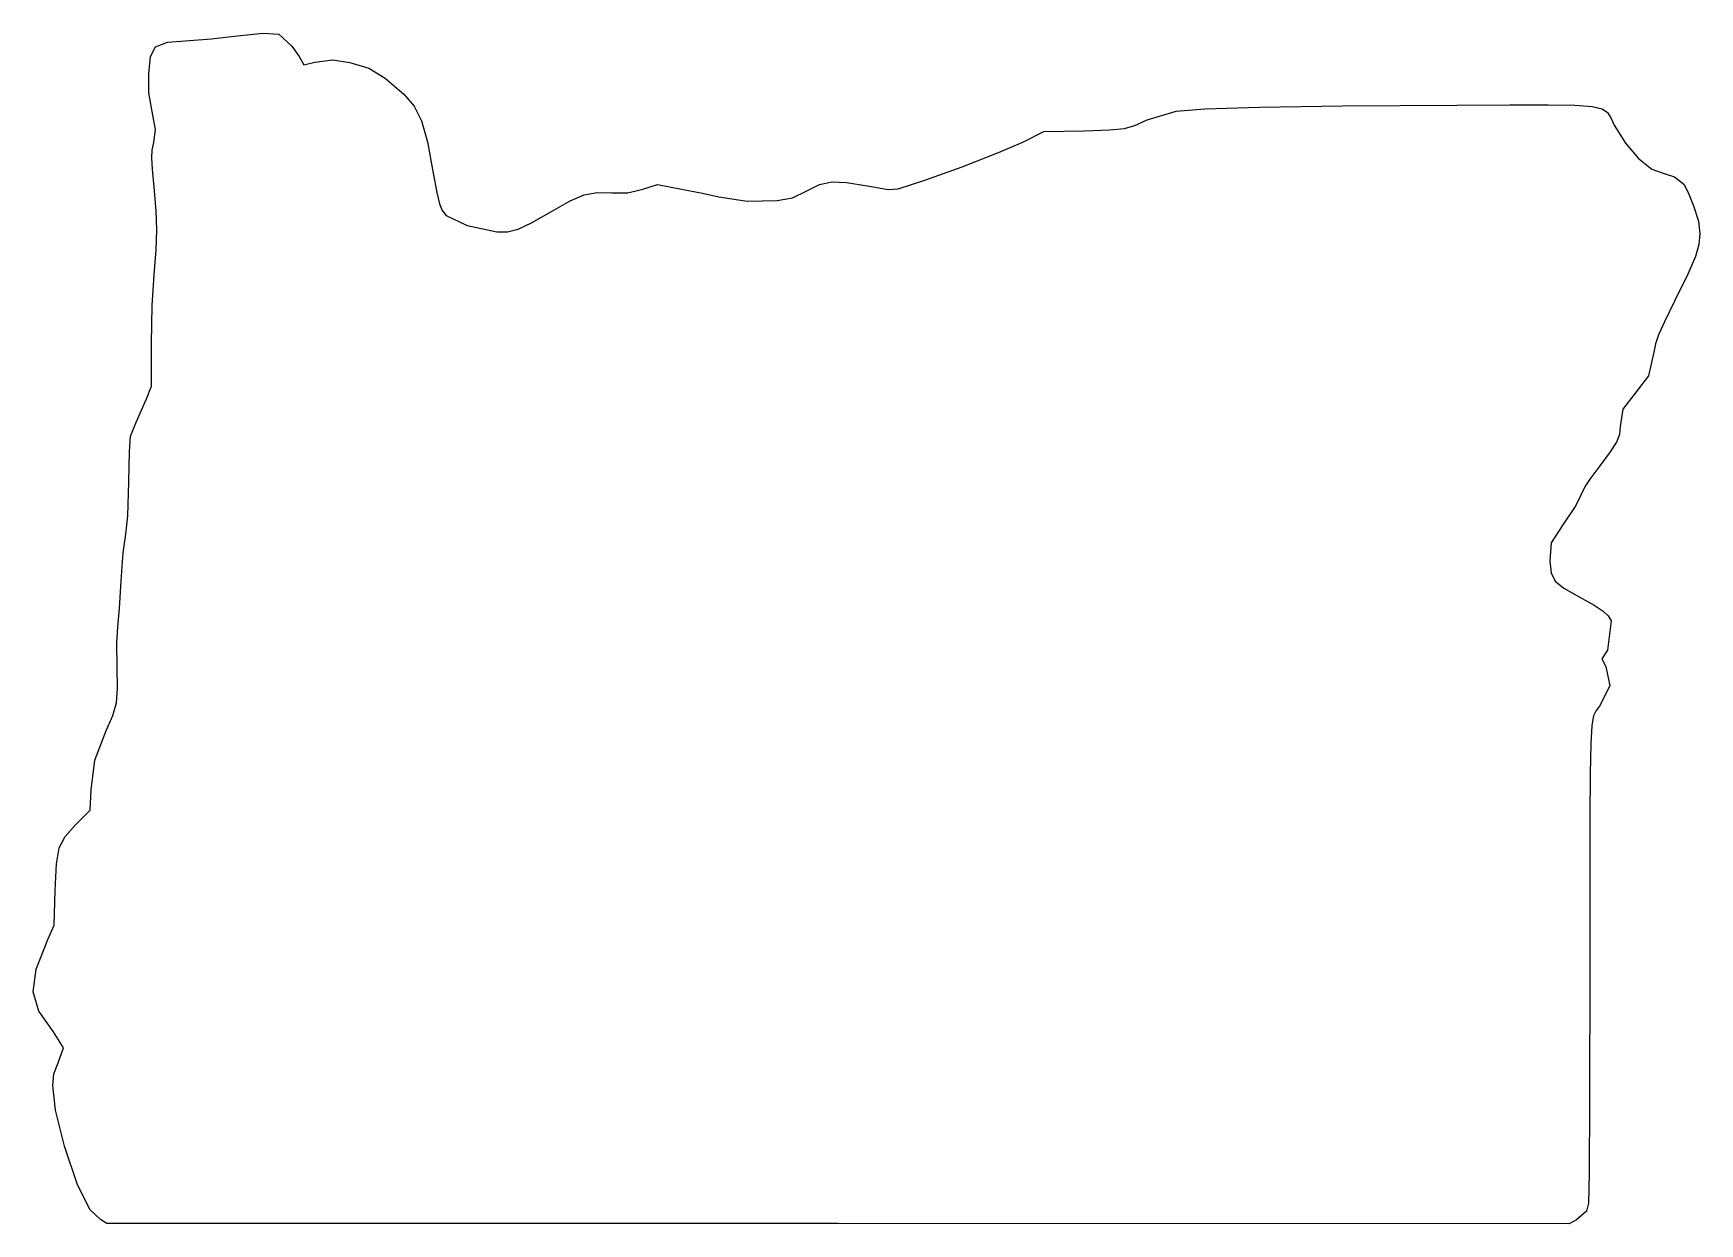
# Model space of a CAD drawing. Extents: x -2.1 to 52.8, y -1.5 to 37.7.
import ezdxf

# ---------------------------------------------------------------- set-up
doc = ezdxf.new("R2010")
doc.units = 0
doc.layers.get('0').update_dxf_attribs({"linetype": 'CONTINUOUS'})

msp = doc.modelspace()

# ---------------------------------------------------------------- linework, layer by layer
at = {"color": 0}
for p, q in [((1.90445, 37.2565), (2.30132, 37.404)), ((2.30132, 37.404), (3.02617, 37.4646)), ((3.02617, 37.4646), (3.74964, 37.5158)), ((3.74964, 37.5158), (4.39455, 37.5874)), ((4.39455, 37.5874), (5.44738, 37.6975)), ((5.44738, 37.6975), (5.96692, 37.67)), ((5.96692, 37.67), (6.39685, 37.2773)), ((1.67707, 36.3636), (1.73082, 36.9383)), ((1.73082, 36.9383), (1.90445, 37.2565)), ((6.39685, 37.2773), (6.62975, 36.9327)), ((6.62975, 36.9327), (6.78684, 36.66)), ((7.15063, 36.7425), (7.73769, 36.8226)), ((7.73769, 36.8226), (8.30132, 36.7358)), ((1.68121, 35.741), (1.67707, 36.3636)), ((6.78684, 36.66), (7.15063, 36.7425)), ((8.30132, 36.7358), (8.93106, 36.5495)), ((8.93106, 36.5495), (9.46848, 36.2148)), ((1.79007, 35.1207), (1.68121, 35.741)), ((9.46848, 36.2148), (10.0803, 35.6941)), ((10.0803, 35.6941), (10.4207, 35.2944)), ((10.4207, 35.2944), (10.6619, 34.8161)), ((35.5205, 35.1303), (36.4712, 35.2075)), ((36.4712, 35.2075), (38.2693, 35.2654)), ((38.2693, 35.2654), (41.0062, 35.3053)), ((41.0062, 35.3053), (44.771, 35.3289)), ((44.771, 35.3289), (46.5116, 35.3385)), ((46.5116, 35.3385), (47.7806, 35.3413)), ((47.7806, 35.3413), (48.6586, 35.3289)), ((48.6586, 35.3289), (49.2234, 35.2887)), ((49.2234, 35.2887), (49.5558, 35.2144)), ((49.5558, 35.2144), (49.7346, 35.0945)), ((1.90032, 34.5336), (1.79007, 35.1207)), ((10.6619, 34.8161), (10.8562, 34.1257)), ((33.8198, 34.5571), (34.1657, 34.6577)), ((34.1657, 34.6577), (34.5722, 34.8492)), ((34.5722, 34.8492), (35.5205, 35.1303)), ((49.7346, 35.0945), (49.8408, 34.9181)), ((49.8408, 34.9181), (49.9526, 34.6742)), ((49.9526, 34.6742), (50.322, 34.0734)), ((1.79558, 33.846), (1.84244, 34.0968)), ((1.84244, 34.0968), (1.90032, 34.5336)), ((10.8562, 34.1257), (11.0505, 33.0895)), ((29.6747, 33.7675), (30.4698, 34.1092)), ((30.4698, 34.1092), (31.1616, 34.4579)), ((31.1616, 34.4579), (32.5038, 34.4882)), ((32.5038, 34.4882), (33.332, 34.513)), ((33.332, 34.513), (33.8198, 34.5571)), ((50.322, 34.0734), (50.7559, 33.5704)), ((1.7818, 33.5911), (1.79558, 33.846)), ((1.8011, 33.2204), (1.7818, 33.5911)), ((28.4689, 33.3017), (29.6747, 33.7675)), ((50.7559, 33.5704), (51.1912, 33.2231)), ((1.8576, 32.6251), (1.8011, 33.2204)), ((11.0505, 33.0895), (11.1635, 32.4583)), ((27.2383, 32.8566), (28.4689, 33.3017)), ((51.1912, 33.2231), (51.5691, 33.0895)), ((51.5691, 33.0895), (51.9384, 32.9682)), ((51.9384, 32.9682), (52.2471, 32.7229)), ((1.92236, 31.8547), (1.8576, 32.6251)), ((11.1635, 32.4583), (11.253, 32.078)), ((16.0252, 32.3784), (16.4455, 32.4556)), ((16.4455, 32.4556), (16.9361, 32.4473)), ((16.9361, 32.4473), (17.4597, 32.4431)), ((17.4597, 32.4431), (17.9517, 32.5644)), ((17.9517, 32.5644), (18.4354, 32.7133)), ((18.4354, 32.7133), (19.2305, 32.5644)), ((19.2305, 32.5644), (19.9182, 32.4266)), ((19.9182, 32.4266), (20.4542, 32.3067)), ((22.8878, 32.275), (23.3577, 32.5093)), ((23.3577, 32.5093), (23.7725, 32.7174)), ((23.7725, 32.7174), (24.1749, 32.807)), ((24.1749, 32.807), (24.6683, 32.7877)), ((24.6683, 32.7877), (25.3545, 32.6678)), ((25.3545, 32.6678), (26.0325, 32.5493)), ((26.0325, 32.5493), (26.3701, 32.5754)), ((26.3701, 32.5754), (27.2383, 32.8566)), ((52.2471, 32.7229), (52.3861, 32.4501)), ((52.3861, 32.4501), (52.5625, 32.0187)), ((1.94441, 31.2167), (1.92236, 31.8547)), ((11.253, 32.078), (11.3482, 31.8575)), ((11.3482, 31.8575), (11.4791, 31.6976)), ((14.9448, 31.8299), (15.5608, 32.1813)), ((15.5608, 32.1813), (16.0252, 32.3784)), ((20.4542, 32.3067), (21.3872, 32.1703)), ((21.3872, 32.1703), (22.3821, 32.1882)), ((22.3821, 32.1882), (22.8878, 32.275)), ((52.5625, 32.0187), (52.7265, 31.5088)), ((11.4791, 31.6976), (12.1695, 31.3669)), ((12.1695, 31.3669), (13.1423, 31.1602)), ((13.8465, 31.2429), (14.2916, 31.4524)), ((14.2916, 31.4524), (14.9448, 31.8299)), ((52.7265, 31.5088), (52.7678, 31.0954)), ((1.92098, 30.5649), (1.94441, 31.2167)), ((13.1423, 31.1602), (13.5006, 31.1602)), ((13.5006, 31.1602), (13.8465, 31.2429)), ((52.7417, 30.7413), (52.6302, 30.3458)), ((52.7678, 31.0954), (52.7417, 30.7413)), ((1.85484, 29.7463), (1.92098, 30.5649)), ((52.6302, 30.3458), (52.3794, 29.7684)), ((1.79558, 28.7293), (1.85484, 29.7463)), ((52.3794, 29.7684), (51.9384, 28.8685)), ((1.77216, 27.4767), (1.79558, 28.7293)), ((51.9384, 28.8685), (51.6061, 28.1974)), ((51.6061, 28.1974), (51.4117, 27.7647)), ((1.77216, 26.0725), (1.77216, 27.4767)), ((51.3084, 27.4657), (51.259, 27.1984)), ((51.4117, 27.7647), (51.3084, 27.4657)), ((51.259, 27.1984), (51.0783, 26.4129)), ((51.0783, 26.4129), (50.6469, 25.8423)), ((1.60679, 25.6508), (1.77216, 26.0725)), ((50.6469, 25.8423), (50.2405, 25.3201)), ((1.2802, 24.9094), (1.60679, 25.6508)), ((50.2405, 25.3201), (50.1481, 24.7413)), ((1.07763, 24.423), (1.2802, 24.9094)), ((50.1481, 24.7413), (50.1234, 24.4836)), ((1.0418, 23.9145), (1.07763, 24.423)), ((50.0271, 24.2287), (49.8242, 23.9062)), ((50.1234, 24.4836), (50.0271, 24.2287)), ((1.01975, 22.9209), (1.0418, 23.9145)), ((49.8242, 23.9062), (49.4785, 23.4473)), ((49.4785, 23.4473), (49.1465, 23.0119)), ((0.989432, 21.8033), (1.01975, 22.9209)), ((48.992, 22.7803), (48.6862, 22.1423)), ((49.1465, 23.0119), (48.992, 22.7803)), ((48.6862, 22.1423), (48.2618, 21.5084)), ((0.919152, 21.1928), (0.989432, 21.8033)), ((48.2618, 21.5084), (47.8744, 20.9159)), ((0.840602, 20.5824), (0.919152, 21.1928)), ((47.8744, 20.9159), (47.8275, 20.315)), ((0.771701, 19.6605), (0.840602, 20.5824)), ((47.8275, 20.315), (47.8801, 19.9223)), ((47.8801, 19.9223), (48.0124, 19.6522)), ((0.712445, 18.7454), (0.771701, 19.6605)), ((48.0124, 19.6522), (48.2935, 19.4166)), ((48.2935, 19.4166), (48.7938, 19.1286)), ((0.658703, 18.1488), (0.712445, 18.7454)), ((48.7938, 19.1286), (49.2912, 18.8557)), ((49.2912, 18.8557), (49.59, 18.6655)), ((49.59, 18.6655), (49.754, 18.5098)), ((0.631141, 17.6044), (0.658703, 18.1488)), ((49.8493, 18.3389), (49.7336, 17.3784)), ((49.754, 18.5098), (49.8493, 18.3389)), ((0.640789, 16.8065), (0.631141, 17.6044)), ((49.7336, 17.3784), (49.5406, 17.0904)), ((49.5406, 17.0904), (49.6782, 16.8341)), ((0.654569, 16.1134), (0.640789, 16.8065)), ((49.6782, 16.8341), (49.8052, 16.1961)), ((0.615982, 15.6393), (0.654569, 16.1134)), ((49.8052, 16.1961), (49.47, 15.5305)), ((0.496094, 15.2218), (0.615982, 15.6393)), ((49.3571, 15.3927), (49.2746, 15.2177)), ((49.47, 15.5305), (49.3571, 15.3927)), ((0.26734, 14.6982), (0.496094, 15.2218)), ((49.2167, 14.8911), (49.1793, 14.2958)), ((49.2746, 15.2177), (49.2167, 14.8911)), ((-0.096463, 13.7528), (0.26734, 14.6982)), ((49.1793, 14.2958), (49.1575, 13.3174)), ((-0.216352, 12.7772), (-0.096463, 13.7528)), ((49.1575, 13.3174), (49.1476, 11.8401)), ((-0.249425, 12.1074), (-0.216352, 12.7772)), ((-0.717959, 11.6279), (-0.249425, 12.1074)), ((-1.07625, 11.2338), (-0.717959, 11.6279)), ((49.1476, 11.8401), (49.1451, 9.74961)), ((-1.26917, 10.8645), (-1.07625, 11.2338)), ((-1.35874, 10.3353), (-1.26917, 10.8645)), ((-1.40009, 9.46161), (-1.35874, 10.3353)), ((-1.44005, 8.31783), (-1.40009, 9.46161)), ((49.1451, 9.74961), (49.1451, 6.92877)), ((-1.65089, 7.8438), (-1.44005, 8.31783)), ((-2.02572, 6.86816), (-1.65089, 7.8438)), ((-2.12356, 6.12539), (-2.02572, 6.86816)), ((49.1451, 6.92877), (49.1423, 2.51768)), ((-1.93752, 5.48323), (-2.12356, 6.12539)), ((-1.45796, 4.80522), (-1.93752, 5.48323)), ((-1.12448, 4.27055), (-1.45796, 4.80522)), ((-1.305, 3.77719), (-1.12448, 4.27055)), ((-1.47588, 3.03168), (-1.45245, 3.42167)), ((-1.45245, 3.42167), (-1.305, 3.77719)), ((-1.3932, 2.22553), (-1.47588, 3.03168)), ((-1.09416, 1.04042), (-1.3932, 2.22553)), ((49.1423, 2.51768), (49.1314, 0.148828)), ((-0.664214, -0.237023), (-1.09416, 1.04042)), ((49.1314, 0.148828), (49.101, -0.837847)), ((-0.252181, -1.06109), (-0.664214, -0.237023)), ((0.092329, -1.37666), (-0.252181, -1.06109)), ((49.101, -0.837847), (49.0442, -1.10105)), ((0.297656, -1.51171), (0.092329, -1.37666)), ((24.3816, -1.51446), (0.297656, -1.51171)), ((48.4671, -1.51722), (24.3816, -1.51446)), ((48.7056, -1.39182), (48.4671, -1.51722)), ((49.0442, -1.10105), (48.7056, -1.39182))]:
    msp.add_line(p, q, dxfattribs=at)

doc.saveas('drawing.dxf')
